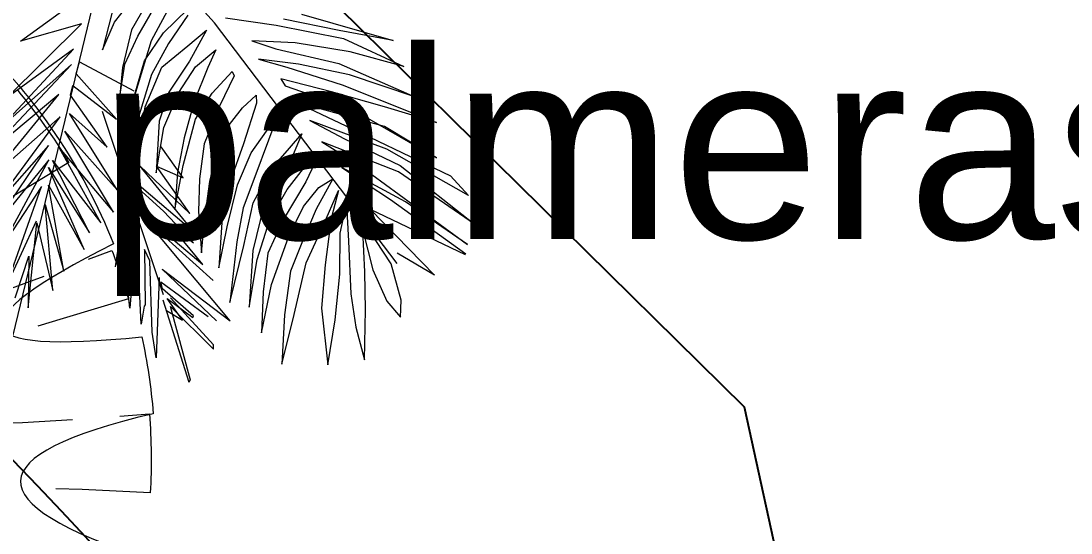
# Model space of a CAD drawing. Header units: metres. Extents: x 859577 to 860336, y 1645916 to 1646650.
# Drawn here: x 859941.724 to 859944.496, y 1646006.752 to 1646008.105 of the extents above; entities that cross this region are included whole.
import ezdxf

# ---------------------------------------------------------------- set-up
doc = ezdxf.new("R2010")
doc.units = ezdxf.units.M
doc.linetypes.add('DASHED', pattern=[0.75, 0.5, -0.25])
doc.layers.add('A-CALZADA', color=252, linetype='Continuous')
for name, color, linetype, lineweight in [('HATCH', 253, 'Continuous', 0), ('palmeras', 174, 'Continuous', 100), ('VEGETATION', 7, 'Continuous', 0), ('VIEW THIC 0.0', 7, 'Continuous', 0)]:
    doc.layers.add(name, color=color, linetype=linetype, lineweight=lineweight)
doc.styles.get("Standard").update_dxf_attribs({"font": 'arial.ttf'})

# ---------------------------------------------------------------- blocks, each defined once
blk = doc.blocks.new('06092026_CAMPO')
at = {"layer": 'palmeras'}
blk.add_text('palmeras', height=0.5, dxfattribs=at).set_placement((859941.9298, 1646007.529))
blk = doc.blocks.new('*U19')
at = {"layer": 'VEGETATION', "extrusion": (-5.08599e-09, -1.37735e-08, 1)}
for p, q in [((18816.9775, 35231.7547, 0), (18816.8807, 35231.8635, 0)), ((18816.6813, 35231.2949, 0), (18816.8056, 35231.8077, 0)), ((18816.6924, 35231.728, 0), (18816.7776, 35231.7904, 0)), ((18816.8306, 35231.7557, 0), (18816.8585, 35231.7916, 0)), ((18816.8864, 35231.7986, 0), (18816.8554, 35231.7445, 0)), ((18816.8648, 35231.735, 0), (18816.8939, 35231.7851, 0)), ((18816.9151, 35231.785, 0), (18816.8843, 35231.7284, 0)), ((18816.9027, 35231.7401, 0), (18816.9387, 35231.7748, 0)), ((18816.8271, 35231.7705, 0), (18816.8128, 35231.7151, 0)), ((18816.9387, 35231.7659, 0), (18816.9102, 35231.7242, 0)), ((18816.9941, 35231.7622, 0), (18817.0683, 35231.7513, 0)), ((18817.161, 35231.7434, 0), (18817.079, 35231.7602, 0)), ((18817.1056, 35231.7677, 0), (18817.2406, 35231.729, 0)), ((18816.672, 35231.6443, 0), (18816.7823, 35231.7533, 0)), ((18816.7823, 35231.7533, 0), (18816.6924, 35231.728, 0)), ((18816.8128, 35231.7151, 0), (18816.8306, 35231.7557, 0)), ((18816.8554, 35231.7445, 0), (18816.8422, 35231.6891, 0)), ((18816.9385, 35231.7211, 0), (18816.9657, 35231.7441, 0)), ((18816.9657, 35231.7441, 0), (18816.9408, 35231.6982, 0)), ((18817.2466, 35231.4005, 0), (18816.9775, 35231.7547, 0)), ((18817.0683, 35231.7513, 0), (18817.1673, 35231.7316, 0)), ((18817.2406, 35231.729, 0), (18817.161, 35231.7434, 0)), ((18816.8458, 35231.6938, 0), (18816.8648, 35231.735, 0)), ((18816.8843, 35231.7284, 0), (18816.855, 35231.6313, 0)), ((18816.8748, 35231.6989, 0), (18816.9027, 35231.7401, 0)), ((18817.0965, 35231.7253, 0), (18817.0324, 35231.7285, 0)), ((18817.0324, 35231.7285, 0), (18817.0677, 35231.7166, 0)), ((18817.1673, 35231.7316, 0), (18817.2563, 35231.6906, 0)), ((18816.6634, 35231.6006, 0), (18816.7703, 35231.7162, 0)), ((18816.7703, 35231.7162, 0), (18816.672, 35231.6443, 0)), ((18816.9102, 35231.7242, 0), (18816.8848, 35231.6788, 0)), ((18816.9002, 35231.6894, 0), (18816.9385, 35231.7211, 0)), ((18816.9497, 35231.6899, 0), (18816.9798, 35231.7151, 0)), ((18816.9798, 35231.7151, 0), (18816.9679, 35231.6892, 0)), ((18817.0677, 35231.7166, 0), (18817.1608, 35231.6951, 0)), ((18817.1774, 35231.7121, 0), (18817.0965, 35231.7253, 0)), ((18817.2563, 35231.6906, 0), (18817.1774, 35231.7121, 0)), ((18816.7742, 35231.6799, 0), (18816.7792, 35231.6972, 0)), ((18816.7792, 35231.6972, 0), (18816.859, 35231.6547, 0)), ((18816.855, 35231.6313, 0), (18816.8748, 35231.6989, 0)), ((18816.9408, 35231.6982, 0), (18816.9106, 35231.6528, 0)), ((18817.1012, 35231.6941, 0), (18817.0422, 35231.7014, 0)), ((18817.0422, 35231.7014, 0), (18817.0841, 35231.6895, 0)), ((18817.1608, 35231.6951, 0), (18817.2722, 35231.6457, 0)), ((18816.6407, 35231.559, 0), (18816.7675, 35231.6935, 0)), ((18816.7675, 35231.6935, 0), (18816.6634, 35231.6006, 0)), ((18816.8335, 35231.613, 0), (18816.7742, 35231.6799, 0)), ((18816.838, 35231.6436, 0), (18816.8458, 35231.6938, 0)), ((18816.8422, 35231.6891, 0), (18816.838, 35231.6436, 0)), ((18816.8757, 35231.6312, 0), (18816.9002, 35231.6894, 0)), ((18816.9253, 35231.6522, 0), (18816.9497, 35231.6899, 0)), ((18816.9679, 35231.6892, 0), (18816.9477, 35231.6392, 0)), ((18816.9743, 35231.6514, 0), (18817.0039, 35231.6832, 0)), ((18817.0039, 35231.6832, 0), (18817.0068, 35231.6767, 0)), ((18817.0841, 35231.6895, 0), (18817.1654, 35231.6637, 0)), ((18817.1761, 35231.6785, 0), (18817.1012, 35231.6941, 0)), ((18816.8848, 35231.6788, 0), (18816.8667, 35231.6194, 0)), ((18817.0068, 35231.6767, 0), (18816.9849, 35231.632, 0)), ((18817.15, 35231.6532, 0), (18817.0751, 35231.6723, 0)), ((18817.0751, 35231.6723, 0), (18817.0817, 35231.6623, 0)), ((18817.2722, 35231.6457, 0), (18817.1761, 35231.6785, 0)), ((18816.7489, 35231.6494, 0), (18816.6407, 35231.559, 0)), ((18816.6471, 35231.5254, 0), (18816.7489, 35231.6494, 0)), ((18816.7658, 35231.6483, 0), (18816.7695, 35231.6627, 0)), ((18816.7695, 35231.6627, 0), (18816.8335, 35231.613, 0)), ((18816.9106, 35231.6528, 0), (18816.8964, 35231.6099, 0)), ((18816.9034, 35231.6009, 0), (18816.9253, 35231.6522, 0)), ((18816.9499, 35231.6132, 0), (18816.9743, 35231.6514, 0)), ((18817.0817, 35231.6623, 0), (18817.1794, 35231.6283, 0)), ((18817.2278, 35231.6312, 0), (18817.15, 35231.6532, 0)), ((18817.1654, 35231.6637, 0), (18817.3044, 35231.6079, 0)), ((18816.8196, 35231.572, 0), (18816.7658, 35231.6483, 0)), ((18816.9477, 35231.6392, 0), (18816.9333, 35231.5855, 0)), ((18817.0191, 35231.6295, 0), (18817.0392, 35231.6483, 0)), ((18817.0396, 35231.6365, 0), (18817.0206, 35231.5765, 0)), ((18817.0392, 35231.6483, 0), (18817.0396, 35231.6365, 0)), ((18817.1264, 35231.6304, 0), (18817.088, 35231.6428, 0)), ((18817.088, 35231.6428, 0), (18817.1169, 35231.6285, 0)), ((18816.8345, 35231.509, 0), (18816.7643, 35231.6212, 0)), ((18816.7643, 35231.6212, 0), (18816.8196, 35231.572, 0)), ((18816.9028, 35231.3546, 0), (18816.8128, 35231.6245, 0)), ((18816.8642, 35231.5593, 0), (18816.8757, 35231.6312, 0)), ((18816.8667, 35231.6194, 0), (18816.8642, 35231.5593, 0)), ((18816.9849, 35231.632, 0), (18816.9623, 35231.5766, 0)), ((18816.9876, 35231.5895, 0), (18817.0191, 35231.6295, 0)), ((18817.0318, 35231.5634, 0), (18817.0709, 35231.6187, 0)), ((18817.0709, 35231.6187, 0), (18817.0572, 35231.5822, 0)), ((18817.1169, 35231.6285, 0), (18817.2064, 35231.5865, 0)), ((18817.2277, 35231.6022, 0), (18817.1264, 35231.6304, 0)), ((18817.1794, 35231.6283, 0), (18817.3042, 35231.556, 0)), ((18817.3044, 35231.6079, 0), (18817.2278, 35231.6312, 0)), ((18816.7508, 35231.6164, 0), (18816.6471, 35231.5254, 0)), ((18816.6485, 35231.4776, 0), (18816.7508, 35231.6164, 0)), ((18816.8964, 35231.6099, 0), (18816.8919, 35231.5338, 0)), ((18816.9315, 35231.5449, 0), (18816.9499, 35231.6132, 0)), ((18817.2311, 35231.5687, 0), (18817.1181, 35231.6108, 0)), ((18817.1181, 35231.6108, 0), (18817.1687, 35231.5842, 0)), ((18816.8292, 35231.476, 0), (18816.7574, 35231.5953, 0)), ((18816.7574, 35231.5953, 0), (18816.8345, 35231.509, 0)), ((18816.8919, 35231.5338, 0), (18816.9034, 35231.6009, 0)), ((18816.9709, 35231.5212, 0), (18816.9876, 35231.5895, 0)), ((18817.1062, 35231.5915, 0), (18817.086, 35231.5432, 0)), ((18817.0878, 35231.5703, 0), (18817.1062, 35231.5915, 0)), ((18817.3042, 35231.556, 0), (18817.2277, 35231.6022, 0)), ((18816.6409, 35231.4376, 0), (18816.7335, 35231.5743, 0)), ((18816.7335, 35231.5743, 0), (18816.6485, 35231.4776, 0)), ((18816.9316, 35231.5267, 0), (18816.8994, 35231.5723, 0)), ((18816.9333, 35231.5855, 0), (18816.9232, 35231.5343, 0)), ((18816.9623, 35231.5766, 0), (18816.9555, 35231.5253, 0)), ((18817.0206, 35231.5765, 0), (18817.001, 35231.5228, 0)), ((18817.0572, 35231.5822, 0), (18817.0369, 35231.5281, 0)), ((18817.2482, 35231.5356, 0), (18817.1357, 35231.5796, 0)), ((18817.1357, 35231.5796, 0), (18817.1891, 35231.5464, 0)), ((18817.1687, 35231.5842, 0), (18817.2506, 35231.545, 0)), ((18817.2064, 35231.5865, 0), (18817.3248, 35231.5295, 0)), ((18816.8107, 35231.4604, 0), (18816.7496, 35231.5701, 0)), ((18816.7496, 35231.5701, 0), (18816.8292, 35231.476, 0)), ((18817.0116, 35231.5163, 0), (18817.0318, 35231.5634, 0)), ((18817.0617, 35231.5398, 0), (18817.0878, 35231.5703, 0)), ((18817.1302, 35231.5589, 0), (18817.1119, 35231.5207, 0)), ((18817.1155, 35231.549, 0), (18817.1302, 35231.5589, 0)), ((18817.3512, 35231.5004, 0), (18817.2311, 35231.5687, 0)), ((18816.7338, 35231.5531, 0), (18816.6409, 35231.4376, 0)), ((18816.6639, 35231.4233, 0), (18816.7338, 35231.5531, 0)), ((18816.786, 35231.421, 0), (18816.7336, 35231.5419, 0)), ((18816.7336, 35231.5419, 0), (18816.7939, 35231.4454, 0)), ((18816.7939, 35231.4454, 0), (18816.7394, 35231.5522, 0)), ((18816.7394, 35231.5522, 0), (18816.8107, 35231.4604, 0)), ((18816.9462, 35231.4482, 0), (18816.868, 35231.5441, 0)), ((18816.868, 35231.5441, 0), (18816.9416, 35231.4741, 0)), ((18816.9416, 35231.4741, 0), (18816.8923, 35231.544, 0)), ((18816.8923, 35231.544, 0), (18816.9316, 35231.5267, 0)), ((18816.9195, 35231.4801, 0), (18816.9315, 35231.5449, 0)), ((18817.086, 35231.5432, 0), (18817.0504, 35231.4861, 0)), ((18817.0847, 35231.5095, 0), (18817.1155, 35231.549, 0)), ((18817.2587, 35231.4913, 0), (18817.165, 35231.5418, 0)), ((18817.165, 35231.5418, 0), (18817.2368, 35231.4949, 0)), ((18817.1891, 35231.5464, 0), (18817.3498, 35231.4285, 0)), ((18817.2506, 35231.545, 0), (18817.36, 35231.4586, 0)), ((18816.9232, 35231.5343, 0), (18816.9195, 35231.4801, 0)), ((18816.9555, 35231.5253, 0), (18816.9542, 35231.4769, 0)), ((18817.0369, 35231.5281, 0), (18817.0198, 35231.4826, 0)), ((18817.0344, 35231.4896, 0), (18817.0617, 35231.5398, 0)), ((18817.152, 35231.5253, 0), (18817.1271, 35231.4806, 0)), ((18817.1312, 35231.5124, 0), (18817.152, 35231.5253, 0)), ((18817.36, 35231.4586, 0), (18817.2482, 35231.5356, 0)), ((18817.3248, 35231.5295, 0), (18817.3512, 35231.5004, 0)), ((18816.7232, 35231.5141, 0), (18816.6639, 35231.4233, 0)), ((18816.671, 35231.3668, 0), (18816.7232, 35231.5141, 0)), ((18816.7561, 35231.389, 0), (18816.7336, 35231.5159, 0)), ((18816.7336, 35231.5159, 0), (18816.786, 35231.421, 0)), ((18816.9027, 35231.4773, 0), (18816.855, 35231.5206, 0)), ((18816.855, 35231.5206, 0), (18816.8703, 35231.5128, 0)), ((18816.8703, 35231.5128, 0), (18816.9462, 35231.4482, 0)), ((18816.9631, 35231.4639, 0), (18816.9709, 35231.5212, 0)), ((18817.001, 35231.5228, 0), (18816.989, 35231.4681, 0)), ((18816.9961, 35231.4544, 0), (18817.0116, 35231.5163, 0)), ((18817.1119, 35231.5207, 0), (18817.0787, 35231.4647, 0)), ((18817.1087, 35231.4842, 0), (18817.1312, 35231.5124, 0)), ((18817.0586, 35231.4636, 0), (18817.0847, 35231.5095, 0)), ((18817.1369, 35231.4551, 0), (18817.1602, 35231.5081, 0)), ((18817.1602, 35231.5081, 0), (18817.1494, 35231.4669, 0)), ((18817.2368, 35231.4949, 0), (18817.3474, 35231.4148, 0)), ((18816.7401, 35231.3608, 0), (18816.7286, 35231.4876, 0)), ((18816.7286, 35231.4876, 0), (18816.7561, 35231.389, 0)), ((18817.0198, 35231.4826, 0), (18817.0107, 35231.4326, 0)), ((18817.0208, 35231.4272, 0), (18817.0344, 35231.4896, 0)), ((18817.0504, 35231.4861, 0), (18817.0342, 35231.4194, 0)), ((18817.0868, 35231.4394, 0), (18817.1087, 35231.4842, 0)), ((18817.1271, 35231.4806, 0), (18817.1062, 35231.4311, 0)), ((18817.1628, 35231.4451, 0), (18817.1719, 35231.488, 0)), ((18817.1719, 35231.488, 0), (18817.1746, 35231.4333, 0)), ((18817.3468, 35231.4134, 0), (18817.2073, 35231.4798, 0)), ((18817.2073, 35231.4798, 0), (18817.3013, 35231.3832, 0)), ((18817.3498, 35231.4285, 0), (18817.2587, 35231.4913, 0)), ((18816.8477, 35231.4786, 0), (18816.8394, 35231.4485, 0)), ((18816.8451, 35231.4008, 0), (18816.8477, 35231.4786, 0)), ((18816.8755, 35231.4656, 0), (18816.879, 35231.4679, 0)), ((18816.9759, 35231.3756, 0), (18816.8755, 35231.4656, 0)), ((18817.0007, 35231.316, 0), (18816.8755, 35231.4656, 0)), ((18816.879, 35231.4679, 0), (18816.9607, 35231.3992, 0)), ((18816.9466, 35231.4311, 0), (18816.9027, 35231.4773, 0)), ((18816.9542, 35231.4769, 0), (18816.9587, 35231.4161, 0)), ((18816.9587, 35231.4161, 0), (18816.9631, 35231.4639, 0)), ((18816.989, 35231.4681, 0), (18816.9841, 35231.3943, 0)), ((18817.0407, 35231.4064, 0), (18817.0586, 35231.4636, 0)), ((18817.0787, 35231.4647, 0), (18817.0561, 35231.4158, 0)), ((18817.1494, 35231.4669, 0), (18817.1403, 35231.3985, 0)), ((18816.7152, 35231.4626, 0), (18816.671, 35231.3668, 0)), ((18816.7038, 35231.3351, 0), (18816.7165, 35231.4603, 0)), ((18816.7165, 35231.4603, 0), (18816.7401, 35231.3608, 0)), ((18816.8394, 35231.4485, 0), (18816.8315, 35231.3955, 0)), ((18816.863, 35231.4543, 0), (18816.8532, 35231.3347, 0)), ((18816.8696, 35231.3111, 0), (18816.863, 35231.4543, 0)), ((18816.9607, 35231.3992, 0), (18816.9114, 35231.4584, 0)), ((18816.9114, 35231.4584, 0), (18816.9466, 35231.4311, 0)), ((18816.9841, 35231.3943, 0), (18816.9961, 35231.4544, 0)), ((18817.1127, 35231.4014, 0), (18817.1369, 35231.4551, 0)), ((18817.1987, 35231.3882, 0), (18817.1959, 35231.449, 0)), ((18817.1959, 35231.449, 0), (18817.2105, 35231.3912, 0)), ((18817.2377, 35231.3999, 0), (18817.2036, 35231.4514, 0)), ((18817.0107, 35231.4326, 0), (18817.0004, 35231.3429, 0)), ((18817.0618, 35231.3698, 0), (18817.0868, 35231.4394, 0)), ((18817.1621, 35231.3848, 0), (18817.1628, 35231.4451, 0)), ((18817.1746, 35231.4333, 0), (18817.1785, 35231.3559, 0)), ((18816.8824, 35231.4042, 0), (18816.8747, 35231.4213, 0)), ((18816.8747, 35231.4213, 0), (18816.8759, 35231.3395, 0)), ((18817.0004, 35231.3429, 0), (18817.0208, 35231.4272, 0)), ((18817.0342, 35231.4194, 0), (18817.0287, 35231.3364, 0)), ((18817.1062, 35231.4311, 0), (18817.0895, 35231.3892, 0)), ((18816.6844, 35231.3497, 0), (18816.7044, 35231.4111, 0)), ((18816.7044, 35231.4111, 0), (18816.7038, 35231.3351, 0)), ((18816.8861, 35231.2993, 0), (18816.8824, 35231.4042, 0)), ((18817.0287, 35231.3364, 0), (18817.0407, 35231.4064, 0)), ((18817.0561, 35231.4158, 0), (18817.0493, 35231.3587, 0)), ((18817.3013, 35231.3832, 0), (18817.2463, 35231.4156, 0)), ((18816.8468, 35231.3949, 0), (18816.8451, 35231.4008, 0)), ((18816.8532, 35231.3347, 0), (18816.8468, 35231.3949, 0)), ((18816.9007, 35231.3922, 0), (18816.9806, 35231.316, 0)), ((18816.9007, 35231.3922, 0), (18817.0007, 35231.316, 0)), ((18817.0895, 35231.3892, 0), (18817.0806, 35231.3249, 0)), ((18817.0947, 35231.3255, 0), (18817.1127, 35231.4014, 0)), ((18817.1403, 35231.3985, 0), (18817.1353, 35231.3348, 0)), ((18817.1997, 35231.3323, 0), (18817.1987, 35231.3882, 0)), ((18817.2105, 35231.3912, 0), (18817.2311, 35231.3451, 0)), ((18817.2523, 35231.3467, 0), (18817.2377, 35231.3999, 0)), ((18816.8964, 35231.3799, 0), (18816.8919, 35231.2618, 0)), ((18816.9011, 35231.3634, 0), (18816.8988, 35231.3733, 0)), ((18816.8988, 35231.3733, 0), (18816.9682, 35231.3224, 0)), ((18817.1553, 35231.3176, 0), (18817.1621, 35231.3848, 0)), ((18816.947, 35231.3236, 0), (18816.9011, 35231.3634, 0)), ((18817.0468, 35231.2986, 0), (18817.0618, 35231.3698, 0)), ((18817.0493, 35231.3587, 0), (18817.0468, 35231.2986, 0)), ((18817.1785, 35231.3559, 0), (18817.1855, 35231.3069, 0)), ((18816.9015, 35231.3469, 0), (18816.9401, 35231.226, 0)), ((18816.9304, 35231.3173, 0), (18816.9081, 35231.3492, 0)), ((18816.9081, 35231.3492, 0), (18816.9458, 35231.3208, 0)), ((18816.9763, 35231.2806, 0), (18816.9128, 35231.3499, 0)), ((18817.2311, 35231.3451, 0), (18817.2515, 35231.3215, 0)), ((18817.2515, 35231.3215, 0), (18817.2523, 35231.3467, 0)), ((18816.8741, 35231.3377, 0), (18816.8696, 35231.3111, 0)), ((18816.8759, 35231.3395, 0), (18816.8741, 35231.3377, 0)), ((18816.9069, 35231.3315, 0), (18816.9304, 35231.3173, 0)), ((18816.9424, 35231.2288, 0), (18816.9128, 35231.3374, 0)), ((18816.9128, 35231.3374, 0), (18816.9763, 35231.2742, 0)), ((18817.0768, 35231.2525, 0), (18817.0947, 35231.3255, 0)), ((18817.0806, 35231.3249, 0), (18817.0768, 35231.2525, 0)), ((18817.1353, 35231.3348, 0), (18817.1445, 35231.2511, 0)), ((18817.1983, 35231.2585, 0), (18817.1997, 35231.3323, 0)), ((18816.9458, 35231.3208, 0), (18816.947, 35231.3236, 0)), ((18817.1445, 35231.2511, 0), (18817.1553, 35231.3176, 0)), ((18816.8919, 35231.2618, 0), (18816.8861, 35231.2993, 0)), ((18817.1855, 35231.3069, 0), (18817.1983, 35231.2585, 0)), ((18816.9763, 35231.2742, 0), (18816.9763, 35231.2806, 0)), ((18816.9401, 35231.226, 0), (18816.9424, 35231.2288, 0))]:
    blk.add_line(p, q, dxfattribs=at)
blk = doc.blocks.new('*U21')
at = {"layer": 'VIEW THIC 0.0', "ltscale": 0.5}
for points in [[(100.3591, 0.6012), (100.5136, 0.4517), (100.6374, 0.2698), (100.7191, 0.0652)], [(100.7191, 0.0652), (100.3019, -0.1457), (100.3269, -0.2277), (100.7941, -0.1807)], [(100.7941, -0.1807), (100.8083, -0.2467), (100.8184, -0.3145), (100.8239, -0.3836)], [(100.8239, -0.3836), (100.3625, -0.4923), (100.357, -0.6198), (100.8072, -0.7662)]]:
    blk.add_open_spline(points, degree=3, dxfattribs=at)
at = {"layer": 'VIEW THIC 0.0', "linetype": 'DASHED', "ltscale": 0.5}
for points in [[(100.4664, 0.4702), (100.5159, 0.4105), (100.5611, 0.3469), (100.6013, 0.2799)], [(100.6013, 0.2799), (99.724, -0.2448), (99.7619, -0.3221), (100.7149, 0.0479)], [(100.7149, 0.0479), (100.7312, 0.0058), (100.7457, -0.037), (100.7583, -0.0806)], [(100.7583, -0.0806), (99.7763, -0.3649), (99.7948, -0.4662), (100.8137, -0.3844)], [(100.8137, -0.3844), (100.8193, -0.4546), (100.8201, -0.5241), (100.8163, -0.5925)], [(100.8163, -0.5925), (99.7957, -0.5356), (99.7706, -0.6676), (100.7412, -0.9886)]]:
    blk.add_open_spline(points, degree=3, dxfattribs=at)

msp = doc.modelspace()

# ---------------------------------------------------------------- linework, layer by layer
at = {"elevation": 38.89495}
msp.add_lwpolyline([(859940.55099, 1645988.37162), (859944.11278, 1645991.20313), (859945.04492, 1645997.04648), (859944.87548, 1646001.40722), (859943.63404, 1646007.08507), (859941.31102, 1646009.37543), (859925.27589, 1646017.25711)], dxfattribs=at)
at = {"layer": 'A-CALZADA'}
for points in [[(859943.8077, 1646015.37692, -0.3010744), (859952.59615, 1645994.90468), (859951.19355, 1645989.288, -0.1849432), (859945.04279, 1645980.49638), (859898.22166, 1645948.8359)], [(859943.72159, 1646014.25706, -0.2989244), (859951.51339, 1645994.69624), (859950.22334, 1645989.53028, -0.1849432), (859944.48264, 1645981.32477), (859897.49407, 1645949.55106)], [(859937.59927, 1646009.78553), (859939.70319, 1646008.50993, -0.3245642), (859944.17082, 1645998.31272), (859944.17082, 1645998.31272), (859942.46169, 1645991.46851, -0.1849432), (859940.00139, 1645987.95187), (859891.6733, 1645955.27237)]]:
    msp.add_lwpolyline(points, format="xyb", dxfattribs=at)

# ---------------------------------------------------------------- block references
msp.add_blockref('06092026_CAMPO', (0, 0))
at = {"layer": 'HATCH', "color": 7, "ltscale": 0.2, "true_color": 0xffffff, "xscale": 1.79448815951078, "yscale": 1.79448815951078, "zscale": 1.79448815951078}
msp.add_blockref('*U19', (826175.39086, 1582785.13331, 38.98174), dxfattribs=at)
at = {"layer": 'HATCH', "color": 254, "ltscale": 0.2, "true_color": 0xe1cfb7}
msp.add_blockref('*U21', (859841.24886, 1646007.45115, 38.76123), dxfattribs=at)

doc.saveas('drawing.dxf')
